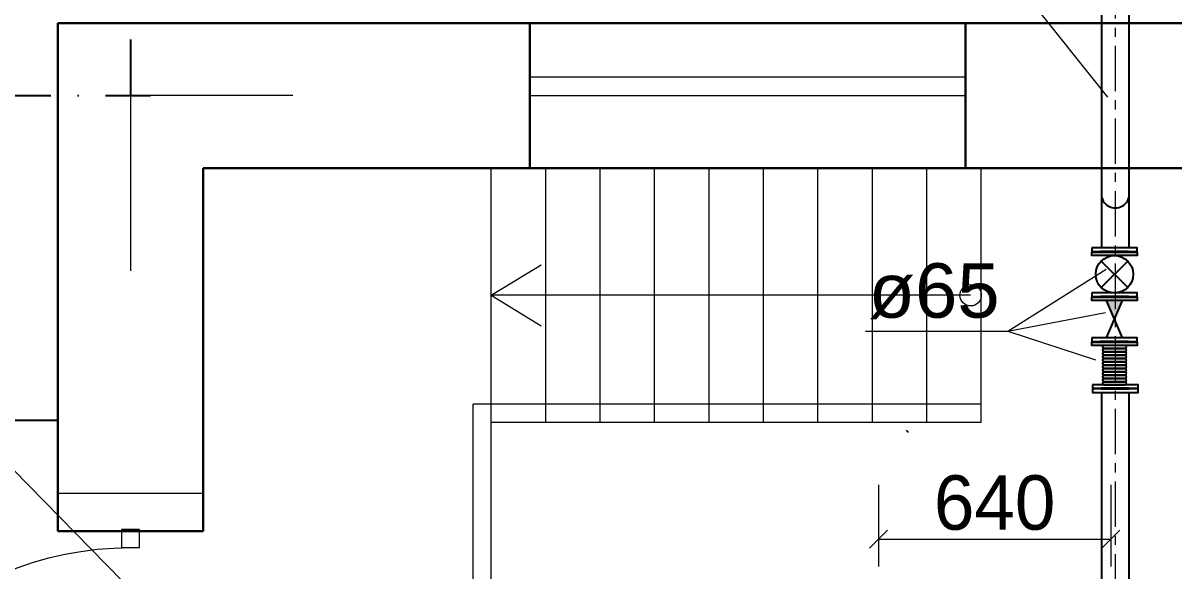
# Model space of a CAD drawing. Header units: millimetres. Extents: x 50754 to 359209, y -241195 to 23895.
# Drawn here: x 140677 to 147019, y -211637 to -208618 of the extents above; entities that cross this region are included whole.
import ezdxf

# ---------------------------------------------------------------- set-up
doc = ezdxf.new("R2010")
doc.units = ezdxf.units.MM
doc.linetypes.add('ACAD_ISO10W100', pattern=[18, 12, -3, 0, -3])
doc.linetypes.add('CENTER', pattern=[2, 1.25, -0.25, 0.25, -0.25])
for name, color, linetype, lineweight in [('аракясмя', 130, 'Continuous', 20), ('окна', 140, 'Continuous', 9), ('размер', 250, 'Continuous', 5)]:
    doc.layers.add(name, color=color, linetype=linetype, lineweight=lineweight)
doc.styles.add('arial', font='arial.ttf', dxfattribs={"height": 300})
doc.dimstyles.new('ISO-25', dxfattribs={"dimtxt": 300, "dimasz": 100, "dimexe": 100, "dimexo": 300, "dimgap": 50, "dimtad": 1, "dimtxsty": 'Standard', "dimblk": 'OBLIQUE', "dimcen": 2.5, "dimadec": 0, "dimazin": 0, "dimtfac": 1, "dimtmove": 0, "dimatfit": 3, "dimfxl": 1.25, "dimarcsym": 0})
doc.dimstyles.get("Standard").update_dxf_attribs({"dimtxt": 300, "dimasz": 100, "dimexe": 150, "dimexo": 300, "dimgap": 50, "dimtad": 1, "dimdec": 0, "dimlfac": 0.5, "dimzin": 0, "dimdsep": 46, "dimtxsty": 'Standard', "dimblk": 'OBLIQUE', "dimcen": 50, "dimadec": 0, "dimazin": 0, "dimtfac": 1, "dimtdec": 0, "dimtofl": 0, "dimtmove": 0, "dimatfit": 3, "dimfxl": 1, "dimtolj": 1, "dimtzin": 0, "dimlwd": 9, "dimlwe": 9, "dimarcsym": 0})

# ---------------------------------------------------------------- blocks, each defined once
blk = doc.blocks.new('дл')
at = {"layer": 'окна'}
for p, q in [((-9385.2, -1456076.5), (-9422.7, -1456076.5)), ((-9422.7, -1456076.5), (-9422.7, -1456976.5)), ((-9385.2, -1456975.7), (-9385.2, -1456076.5))]:
    blk.add_line(p, q, dxfattribs=at)
for points in [[(-9472.7, -1456101.5), (-9472.7, -1456051.5), (-9422.7, -1456051.5), (-9422.7, -1456101.5)], [(-8522.7, -1456101.5), (-8522.7, -1456051.5), (-8472.7, -1456051.5), (-8472.7, -1456101.5)]]:
    blk.add_lwpolyline(points, close=True, dxfattribs=at)
blk.add_arc((-9422.7, -1456076.5), 900, 269.9997, 359.9997, dxfattribs=at)
blk = doc.blocks.new('_Oblique')
at = {"color": 0, "linetype": 'ByBlock', "lineweight": -2}
blk.add_line((-0.5, -0.5), (0.5, 0.5), dxfattribs=at)
blk = doc.blocks.new('*D73')
at = {"color": 0, "linetype": 'Continuous', "lineweight": 9, "ltscale": 15, "transparency": 16777216}
for p, q in [((141269.8, -207077.4), (141269.8, -206627.4)), ((149270, -207077.4), (149270, -206627.4)), ((141269.8, -206777.4), (149270, -206777.4))]:
    blk.add_line(p, q, dxfattribs=at)
at = {"layer": 'Defpoints', "color": 0, "lineweight": 30, "ltscale": 15, "transparency": 16777216}
for p in [(149270, -206777.4), (141269.8, -207715.9), (149270, -212197.3)]:
    blk.add_point(p, dxfattribs=at)
at = {"color": 0, "lineweight": 9, "ltscale": 15, "transparency": 16777216, "xscale": 100, "yscale": 100, "zscale": 100, "rotation": 180}
blk.add_blockref('_Oblique', (141269.8, -206777.4), dxfattribs=at)
at = {"color": 0, "lineweight": 9, "ltscale": 15, "transparency": 16777216, "xscale": 100, "yscale": 100, "zscale": 100}
blk.add_blockref('_Oblique', (149270, -206777.4), dxfattribs=at)
at = {"color": 0, "ltscale": 15, "transparency": 16777216, "insert": (143878, -206577.4), "char_height": 300, "attachment_point": 5}
blk.add_mtext('\\A1;4000', dxfattribs=at)
blk = doc.blocks.new('*D68')
at = {"color": 0, "linetype": 'Continuous', "lineweight": 9, "ltscale": 15, "transparency": 16777216}
for p, q in [((145390.9, -211162.2), (145390.9, -211612.2)), ((146670.9, -211162.2), (146670.9, -211612.2)), ((145390.9, -211462.2), (146670.9, -211462.2))]:
    blk.add_line(p, q, dxfattribs=at)
at = {"layer": 'Defpoints', "color": 0, "lineweight": 30, "ltscale": 15, "transparency": 16777216}
for p in [(145390.9, -210273.8), (146670.9, -210280.1), (146670.9, -211462.2)]:
    blk.add_point(p, dxfattribs=at)
at = {"color": 0, "lineweight": 9, "ltscale": 15, "transparency": 16777216, "xscale": 100, "yscale": 100, "zscale": 100, "rotation": 180}
blk.add_blockref('_Oblique', (145390.9, -211462.2), dxfattribs=at)
at = {"color": 0, "lineweight": 9, "ltscale": 15, "transparency": 16777216, "xscale": 100, "yscale": 100, "zscale": 100}
blk.add_blockref('_Oblique', (146670.9, -211462.2), dxfattribs=at)
at = {"color": 0, "ltscale": 15, "transparency": 16777216, "insert": (146030.9, -211262.2), "char_height": 300, "attachment_point": 5}
blk.add_mtext('\\A1;640', dxfattribs=at)
blk = doc.blocks.new('*D75')
at = {"color": 0, "lineweight": -2, "ltscale": 15, "transparency": 16777216}
for p, q in [((146696, -208318.4), (146696, -208163.5)), ((147719.6, -208318.4), (147719.6, -208163.5)), ((147719.6, -208263.5), (146696, -208263.5))]:
    blk.add_line(p, q, dxfattribs=at)
at = {"layer": 'Defpoints', "color": 0, "lineweight": 30, "ltscale": 15, "transparency": 16777216}
for p in [(146696, -208263.5), (146696, -208618.4), (147719.6, -208618.4)]:
    blk.add_point(p, dxfattribs=at)
at = {"color": 0, "lineweight": -2, "ltscale": 15, "transparency": 16777216, "xscale": 100, "yscale": 100, "zscale": 100, "rotation": 180}
blk.add_blockref('_Oblique', (146696, -208263.5), dxfattribs=at)
at = {"color": 0, "lineweight": -2, "ltscale": 15, "transparency": 16777216, "xscale": 100, "yscale": 100, "zscale": 100}
blk.add_blockref('_Oblique', (147719.6, -208263.5), dxfattribs=at)
at = {"color": 0, "ltscale": 15, "transparency": 16777216, "insert": (147207.8, -208063.5), "char_height": 300, "attachment_point": 5}
blk.add_mtext('{\\Ftxt|c238;500}', dxfattribs=at)

msp = doc.modelspace()

# ---------------------------------------------------------------- hatches: boundary and pattern name
at = {"ltscale": 15}
h = msp.add_hatch(color=256, dxfattribs=at)
h.dxf.hatch_style = 1
h.paths.add_polyline_path([(146647.008, -210147.205), (146691.033, -210147.205), (146691.033, -210250.265)])
h.paths.add_polyline_path([(146691.033, -210147.205), (146735.058, -210147.205), (146691.033, -210250.265)])

# ---------------------------------------------------------------- linework, layer by layer
at = {"color": 7, "linetype": 'ACAD_ISO10W100', "lineweight": 25, "ltscale": 50}
for p, q in [((141269.846, -206008.077), (141269.823, -209018.356)), ((136630.914, -209018.363), (141380.255, -209018.363))]:
    msp.add_line(p, q, dxfattribs=at)
at = {"linetype": 'CENTER', "lineweight": 9, "ltscale": 200}
msp.add_line((146695.875, -213394.151), (146695.981, -207102.612), dxfattribs=at)
at = {"color": 7, "lineweight": 13, "ltscale": 15}
for p, q in [((145662.244, -207789.433), (146653.426, -209026.231)), ((139685.867, -210123.376), (141367.344, -211836.615))]:
    msp.add_line(p, q, dxfattribs=at)
for p, q in [((146618.158, -209929.561), (146763.908, -210075.311)), ((146763.908, -209929.561), (146618.158, -210075.311)), ((146589.099, -210102.573), (146600.623, -210102.573)), ((145555.545, -210873.777), (145545.356, -210863.589))]:
    msp.add_line(p, q)
at = {"lineweight": 15}
for p, q in [((146104.118, -210315.488), (146645.498, -209975.253)), ((146104.118, -210315.488), (146640.974, -210212.491)), ((145320.178, -210315.488), (146104.118, -210315.488)), ((146104.118, -210315.488), (146587.065, -210473.978))]:
    msp.add_line(p, q, dxfattribs=at)
at = {"ltscale": 500}
for p, q in [((146735.058, -210353.326), (146647.008, -210147.205)), ((146647.008, -210353.326), (146735.058, -210147.205))]:
    msp.add_line(p, q, dxfattribs=at)
at = {"ltscale": 15}
for points in [[(146772.593, -209857.668), (146772.275, -207256.936), (146619.475, -207256.936), (146619.303, -209857.668)], [(146619.25, -210653.399), (146619.129, -212485.239)], [(146772.914, -212485.239), (146772.69, -210653.399)]]:
    msp.add_lwpolyline(points, dxfattribs=at)
for points in [[(146565.749, -209857.668), (146565.749, -209876.436), (146816.317, -209876.436), (146816.317, -209857.668)], [(146816.317, -209880.607), (146816.317, -209899.376), (146565.749, -209899.376), (146565.749, -209880.607)], [(146613.873, -209876.436), (146613.873, -209880.607), (146768.193, -209880.607), (146768.193, -209876.436)], [(146565.749, -210105.497), (146565.749, -210124.265), (146816.317, -210124.265), (146816.317, -210105.497)], [(146816.317, -210128.436), (146816.317, -210147.205), (146565.749, -210147.205), (146565.749, -210128.436)], [(146613.873, -210124.265), (146613.873, -210128.436), (146768.193, -210128.436), (146768.193, -210124.265)], [(146565.749, -210353.326), (146565.749, -210372.095), (146816.317, -210372.095), (146816.317, -210353.326)], [(146816.317, -210376.265), (146816.317, -210395.034), (146565.749, -210395.034), (146565.749, -210376.265)], [(146613.873, -210372.095), (146613.873, -210376.265), (146768.193, -210376.265), (146768.193, -210372.095)], [(146570.261, -210611.691), (146570.261, -210630.46), (146820.829, -210630.46), (146820.829, -210611.691)], [(146570.261, -210634.631), (146570.261, -210653.399), (146820.829, -210653.399), (146820.829, -210634.631)], [(146618.385, -210630.46), (146618.385, -210634.631), (146772.705, -210634.631), (146772.705, -210630.46)]]:
    msp.add_lwpolyline(points, close=True)
for points in [[(146749.466, -210395.034), (146632.599, -210395.034)], [(146632.599, -210409.442), (146749.466, -210409.442)], [(146749.466, -210413.378), (146632.599, -210413.378)], [(146632.599, -210427.786), (146749.466, -210427.786)], [(146749.466, -210431.721), (146632.599, -210431.721)], [(146632.599, -210446.13), (146749.466, -210446.13)], [(146749.466, -210450.065), (146632.599, -210450.065)], [(146632.599, -210464.474), (146749.466, -210464.474)], [(146749.466, -210468.409), (146632.599, -210468.409)], [(146632.599, -210482.818), (146749.466, -210482.818)], [(146749.466, -210486.753), (146632.599, -210486.753)], [(146632.599, -210501.161), (146749.466, -210501.161)], [(146749.466, -210505.097), (146632.599, -210505.097)], [(146632.599, -210519.505), (146749.466, -210519.505)], [(146749.466, -210523.44), (146632.599, -210523.44)], [(146632.599, -210537.849), (146749.466, -210537.849)], [(146749.466, -210541.784), (146632.599, -210541.784)], [(146632.599, -210556.193), (146749.466, -210556.193)], [(146749.466, -210560.128), (146632.599, -210560.128)], [(146632.599, -210574.536), (146749.466, -210574.536)], [(146749.466, -210578.472), (146632.599, -210578.472)], [(146632.599, -210592.88), (146749.466, -210592.88)], [(146749.466, -210597.283), (146632.599, -210597.283)], [(146632.599, -210611.691), (146749.466, -210611.691)]]:
    msp.add_lwpolyline(points)
at = {"color": 7, "lineweight": 25}
msp.add_lwpolyline([(140869.667, -210808.688), (138469.594, -210808.688), (138469.594, -214008.688), (140869.667, -214008.688)], dxfattribs=at)
msp.add_circle((146691.033, -210002.436), 103.061)
at = {"color": 7, "ltscale": 15}
msp.add_arc((146695.928, -209560.622), 76.578, 179.9991643, 359.9991643, dxfattribs=at)
for centre, start, end in [((146632.599, -210402.238), 90, 270), ((146632.599, -210420.582), 90, 270), ((146749.466, -210402.238), 270, 90), ((146749.466, -210420.582), 270, 90), ((146632.599, -210438.926), 90, 270), ((146632.599, -210457.27), 90, 270), ((146632.599, -210475.613), 90, 270), ((146749.466, -210438.926), 270, 90), ((146749.466, -210457.27), 270, 90), ((146749.466, -210475.613), 270, 90), ((146632.599, -210493.957), 90, 270), ((146632.599, -210512.301), 90, 270), ((146632.599, -210530.645), 90, 270), ((146632.599, -210548.988), 90, 270), ((146749.466, -210493.957), 270, 90), ((146749.466, -210512.301), 270, 90), ((146749.466, -210530.645), 270, 90), ((146749.466, -210548.988), 270, 90), ((146632.599, -210567.332), 90, 270), ((146632.599, -210585.676), 90, 270), ((146632.599, -210604.487), 90, 270), ((146749.466, -210567.332), 270, 90), ((146749.466, -210585.676), 270, 90), ((146749.466, -210604.487), 270, 90)]:
    msp.add_arc(centre, 7.204, start, end)
at = {"layer": 'аракясмя', "color": 0}
for p, q in [((142164.193, -209018.356), (141269.667, -209018.356)), ((141269.667, -209018.356), (141269.667, -209983.58))]:
    msp.add_line(p, q, dxfattribs=at)
at = {"layer": 'размер', "color": 7, "lineweight": 30}
for p, q in [((149669.841, -208618.356), (140869.667, -208618.356)), ((140869.667, -208618.356), (140869.667, -211418.356)), ((143469.667, -209418.339), (143469.667, -208618.339)), ((145869.667, -208618.339), (145869.667, -209418.339)), ((148869.841, -209418.356), (141669.667, -209418.356)), ((141669.667, -209418.356), (141669.667, -211418.356)), ((140869.667, -211418.356), (141669.667, -211418.356))]:
    msp.add_line(p, q, dxfattribs=at)
at = {"layer": 'размер', "color": 0}
for p, q in [((143469.667, -208914.415), (145869.667, -208914.415)), ((140869.667, -209018.356), (140869.667, -211418.356)), ((143469.667, -209018.356), (145869.667, -209018.356)), ((146269.678, -209418.335), (143469.667, -209418.356)), ((140869.667, -211208.705), (141669.667, -211208.705))]:
    msp.add_line(p, q, dxfattribs=at)
at = {"layer": 'размер', "color": 0, "lineweight": 20}
for p, q in [((143257.49, -210818.43), (143257.49, -209418.358)), ((143557.49, -210818.43), (143557.49, -209418.358)), ((143857.49, -210818.43), (143857.49, -209418.358)), ((144157.49, -210818.43), (144157.49, -209418.358)), ((144457.505, -210818.43), (144457.505, -209418.358)), ((144757.49, -210818.43), (144757.49, -209418.358)), ((144757.49, -210818.43), (144757.49, -209418.358)), ((145057.49, -210818.43), (145057.49, -209418.358)), ((145357.519, -210818.43), (145357.48, -209418.34)), ((145357.519, -210818.43), (145357.519, -209418.358)), ((145657.49, -210818.43), (145657.49, -209418.358)), ((145957.49, -210818.43), (145957.49, -209418.358)), ((143257.49, -210118.446), (143532.413, -209950.622)), ((145898.607, -210118.394), (143257.49, -210118.446)), ((143257.49, -210118.446), (143532.384, -210286.319)), ((143157.49, -216618.356), (143157.49, -210718.43)), ((145957.49, -210718.43), (143157.49, -210718.43)), ((143257.502, -216618.356), (143257.445, -210818.43)), ((145957.49, -210818.43), (143257.49, -210818.43))]:
    msp.add_line(p, q, dxfattribs=at)
msp.add_circle((145898.616, -210118.394), 58.874, dxfattribs=at)

# ---------------------------------------------------------------- block references
at = {"layer": 'размер', "color": 0, "xscale": -2, "yscale": 2, "zscale": 2, "rotation": 270}
msp.add_blockref('дл', (3053422.724, -194463.306), dxfattribs=at)

# ---------------------------------------------------------------- texts
at = {"lineweight": 15, "insert": (145336.12, -209941.928), "char_height": 300, "width": 4618.06385, "attachment_point": 1, "style": 'arial'}
msp.add_mtext('ø65', dxfattribs=at)

# ---------------------------------------------------------------- dimensions: what is measured, and where the dimension line sits
at = {"ltscale": 15}
dim = msp.add_linear_dim(base=(149269.99, -206777.413), p1=(141269.841, -207715.895), p2=(149269.99, -212197.349), dimstyle='Standard', override={"dimfxl": 300, "dimfxlon": 1}, dxfattribs=at)
dim.commit()
dim.dimension.update_dxf_attribs({"geometry": '*D73', "text_midpoint": (143878.014, -206777.413), "dimtype": 160})
dim = msp.add_linear_dim(base=(146695.955, -208263.498), p1=(147719.626, -208618.356), p2=(146695.955, -208618.356), text='{\\Ftxt|c238;500}', dimstyle='ISO-25', dxfattribs=at)
dim.commit()
dim.dimension.update_dxf_attribs({"geometry": '*D75', "text_midpoint": (147207.791, -208063.498)})
at = {"color": 7, "ltscale": 15}
dim = msp.add_linear_dim(base=(146670.886, -211462.215), p1=(145390.886, -210273.811), p2=(146670.886, -210280.129), angle=180, dimstyle='Standard', override={"dimfxl": 300, "dimfxlon": 1}, dxfattribs=at)
dim.commit()
dim.dimension.update_dxf_attribs({"geometry": '*D68', "text_midpoint": (146030.886, -211262.215)})

doc.saveas('drawing.dxf')
